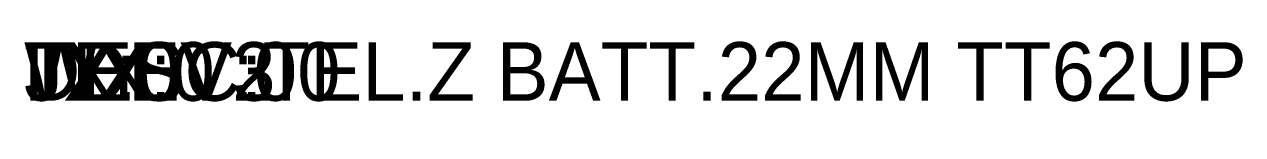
# Model space of a CAD drawing. Header units: metres. Extents: x 0 to 589, y -1 to 348.
# Drawn here: x 0 to 73.1, y -1 to 3.6 of the extents above.
import ezdxf

# ---------------------------------------------------------------- set-up
doc = ezdxf.new("R2010")
doc.units = ezdxf.units.M

msp = doc.modelspace()

# ---------------------------------------------------------------- texts
for tag in ['WX:0', 'WY:0', 'WX:0', 'WY:0', 'JX:0', 'JY:0', 'JX:0', 'JY:0', 'TDEV:0', 'TDEV2:0', 'TDEV3:0', 'TDEV4:0', 'TDEV5:0', 'TDEV:0', 'TDEV2:0', 'TDEV3:0', 'TDEV4:0', 'TDEV5:0', 'DENS:1.23', 'PANE_WIDTH:58.5', 'MIN_VETRO:0', 'MAX_VETRO:0', 'DESC:TEL.Z BATT.22MM TT62UP', 'DENS:1.23', 'PANE_WIDTH:58.5', 'MIN_VETRO:0', 'MAX_VETRO:0']:
    msp.add_attdef(tag, (0, 0), '', height=3.5)

doc.saveas('drawing.dxf')
